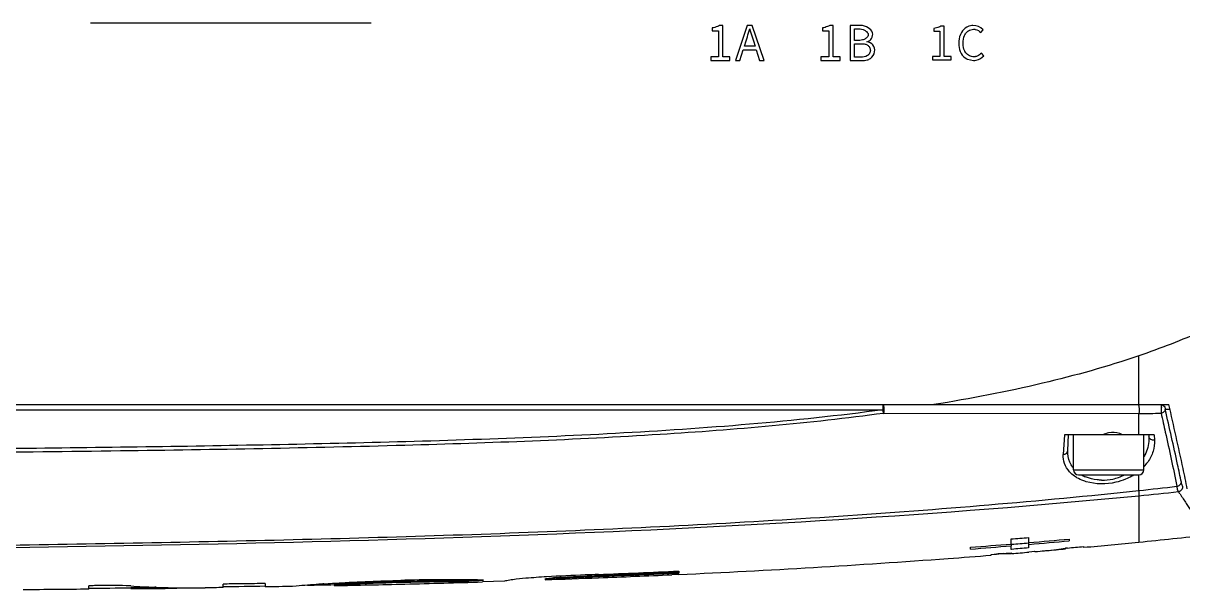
# Model space of a CAD drawing. Header units: millimetres. Extents: x 5828 to 6704, y 123 to 421.
# Drawn here: x 6404.3 to 6410.08, y 193.02 to 195.84 of the extents above; entities that cross this region are included whole.
import ezdxf

# ---------------------------------------------------------------- set-up
doc = ezdxf.new("R2010")
doc.units = ezdxf.units.MM
doc.layers.add('外形图', color=7, linetype='Continuous')

msp = doc.modelspace()

# ---------------------------------------------------------------- linework, layer by layer
at = {"layer": '外形图', "color": 7, "linetype": 'Continuous'}
for p, q in [((6406.0348, 195.8399), (6404.6348, 195.8399)), ((6407.7345, 195.8162), (6407.7345, 195.8024)), ((6407.7345, 195.8024), (6407.7656, 195.8024)), ((6407.7656, 195.8024), (6407.7656, 195.6718)), ((6407.7875, 195.8287), (6407.7708, 195.8287)), ((6407.7875, 195.6718), (6407.7875, 195.8287)), ((6407.909, 195.8287), (6407.8495, 195.6537)), ((6407.9336, 195.8287), (6407.909, 195.8287)), ((6407.993, 195.6537), (6407.9336, 195.8287)), ((6408.2836, 195.8162), (6408.2836, 195.8024)), ((6408.2836, 195.8024), (6408.3146, 195.8024)), ((6408.3146, 195.8024), (6408.3146, 195.6718)), ((6408.3365, 195.8287), (6408.3198, 195.8287)), ((6408.3366, 195.6718), (6408.3365, 195.8287)), ((6408.4217, 195.8287), (6408.4218, 195.6537)), ((6408.4738, 195.8287), (6408.4217, 195.8287)), ((6408.4439, 195.7542), (6408.4439, 195.8112)), ((6408.4439, 195.8112), (6408.4709, 195.8112)), ((6408.8392, 195.8135), (6408.8392, 195.8001)), ((6408.8903, 195.8254), (6408.8742, 195.8254)), ((6408.8903, 195.6742), (6408.8903, 195.8254)), ((6409.0724, 195.7939), (6409.0839, 195.8077)), ((6407.8944, 195.7248), (6407.903, 195.7515)), ((6407.9391, 195.7515), (6407.9474, 195.7248)), ((6408.47, 195.7542), (6408.4439, 195.7542)), ((6408.8392, 195.8001), (6408.8691, 195.8001)), ((6408.8691, 195.8001), (6408.8691, 195.6742)), ((6407.872, 195.6537), (6407.8889, 195.7071)), ((6407.8889, 195.7071), (6407.9529, 195.7071)), ((6407.9474, 195.7248), (6407.8944, 195.7248)), ((6407.9529, 195.7071), (6407.9696, 195.6537)), ((6408.4439, 195.6713), (6408.4439, 195.7372)), ((6408.4439, 195.7372), (6408.4745, 195.7372)), ((6409.0881, 195.6778), (6409.0763, 195.6912)), ((6407.7266, 195.6718), (6407.7266, 195.6537)), ((6407.7656, 195.6718), (6407.7266, 195.6718)), ((6407.7266, 195.6537), (6407.8226, 195.6537)), ((6407.8226, 195.6718), (6407.7875, 195.6718)), ((6407.8226, 195.6537), (6407.8226, 195.6718)), ((6407.8495, 195.6537), (6407.872, 195.6537)), ((6407.9696, 195.6537), (6407.993, 195.6537)), ((6408.2757, 195.6718), (6408.2757, 195.6537)), ((6408.3146, 195.6718), (6408.2757, 195.6718)), ((6408.2757, 195.6537), (6408.3717, 195.6537)), ((6408.3717, 195.6718), (6408.3366, 195.6718)), ((6408.3717, 195.6537), (6408.3717, 195.6718)), ((6408.4218, 195.6537), (6408.4776, 195.6537)), ((6408.4745, 195.6713), (6408.4439, 195.6713)), ((6408.8316, 195.6742), (6408.8316, 195.6567)), ((6408.8691, 195.6742), (6408.8316, 195.6742)), ((6408.8316, 195.6567), (6408.9242, 195.6567)), ((6408.9242, 195.6742), (6408.8903, 195.6742)), ((6408.9242, 195.6567), (6408.9242, 195.6742)), ((6409.0065, 195.6605), (6409.0363, 195.6537)), ((6394.859, 193.9399), (6410.01, 193.9399)), ((6394.8601, 193.9139), (6408.5854, 193.9139)), ((6408.5879, 193.8959), (6409.8598, 193.8966)), ((6409.8598, 193.7899), (6409.8598, 193.8964)), ((6410.0156, 193.9149), (6409.992, 193.9149)), ((6409.489, 193.7902), (6409.4835, 193.692)), ((6409.9373, 193.7899), (6409.489, 193.7899)), ((6409.5057, 193.7107), (6409.5098, 193.7899)), ((6409.5348, 193.6149), (6409.5348, 193.7899)), ((6409.8848, 193.6149), (6409.8848, 193.7899)), ((6409.9098, 193.7899), (6409.9103, 193.781)), ((6409.9373, 193.7899), (6409.9385, 193.7633)), ((6409.5348, 193.6149), (6409.8848, 193.6149)), ((6409.5598, 193.5899), (6409.8598, 193.5899)), ((6409.8599, 193.5118), (6409.8599, 193.5899)), ((6409.8598, 193.4859), (6409.8598, 193.2551)), ((6409.2239, 193.2456), (6409.2239, 193.2708)), ((6409.3106, 193.278), (6409.3106, 193.2528)), ((6409.513, 193.2703), (6409.513, 193.2612)), ((6409.0214, 193.2203), (6409.0214, 193.2295)), ((6409.2232, 193.2014), (6409.2232, 193.1978)), ((6409.224, 193.2456), (6409.2239, 193.2364)), ((6409.2239, 193.2188), (6409.2239, 193.2364)), ((6409.2261, 193.219), (6409.2239, 193.2188)), ((6409.3104, 193.2528), (6409.3106, 193.2436)), ((6409.3106, 193.2528), (6409.3127, 193.2529)), ((6409.3131, 193.2438), (6409.3106, 193.2436)), ((6409.3106, 193.2436), (6409.3106, 193.226)), ((6409.3426, 193.2077), (6409.3124, 193.2051)), ((6409.3398, 193.2074), (6409.3124, 193.2051)), ((6409.3426, 193.2077), (6409.3398, 193.2074)), ((6409.424, 193.2146), (6409.4257, 193.2148)), ((6409.5049, 193.2255), (6409.4951, 193.2242)), ((6409.5049, 193.2255), (6409.4951, 193.2243)), ((6409.4955, 193.2257), (6409.4954, 193.2217)), ((6409.584, 193.2327), (6409.584, 193.2289)), ((6409.5862, 193.2291), (6409.5841, 193.2289)), ((6409.1243, 193.1934), (6409.1267, 193.1936)), ((6409.1243, 193.1897), (6409.1243, 193.1934)), ((6409.2256, 193.1979), (6409.2233, 193.1977)), ((6407.1674, 193.0889), (6407.1718, 193.0891)), ((6407.1718, 193.0891), (6407.1718, 193.0841)), ((6407.5677, 193.0937), (6407.5325, 193.092)), ((6407.5677, 193.0936), (6407.5325, 193.092)), ((6407.5669, 193.111), (6407.5669, 193.1008)), ((6404.6267, 193.0203), (6404.6267, 193.0376)), ((6404.8369, 193.0365), (6404.831, 193.0369)), ((6404.8369, 193.0366), (6404.831, 193.0369)), ((6404.8364, 193.029), (6404.8364, 193.024)), ((6404.9622, 193.0301), (6404.9565, 193.0303)), ((6404.9622, 193.0301), (6404.9565, 193.0303)), ((6405.2096, 193.0271), (6405.2074, 193.0271)), ((6405.2096, 193.0271), (6405.2074, 193.0271)), ((6405.2964, 193.0284), (6405.2964, 193.0459)), ((6405.5061, 193.0492), (6405.5061, 193.0317)), ((6405.6614, 193.0358), (6405.643, 193.0341)), ((6405.8497, 193.0431), (6405.8617, 193.0439)), ((6405.8497, 193.0431), (6405.8497, 193.0381)), ((6405.8497, 193.0381), (6405.8617, 193.0389)), ((6405.8497, 193.0381), (6405.8497, 193.0381)), ((6405.9486, 193.0492), (6405.9486, 193.0442)), ((6406.2019, 193.0587), (6406.2019, 193.0537)), ((6406.4487, 193.0615), (6406.4487, 193.0565)), ((6406.4533, 193.0615), (6406.4487, 193.0615)), ((6406.4487, 193.0565), (6406.4533, 193.0565)), ((6406.4533, 193.0615), (6406.4533, 193.0565)), ((6406.5937, 193.066), (6406.589, 193.0661)), ((6406.589, 193.0656), (6406.5937, 193.066)), ((6406.6983, 193.0601), (6406.5892, 193.0567)), ((6406.6997, 193.0605), (6406.6983, 193.0601)), ((6406.6993, 193.0604), (6406.6983, 193.0601)), ((6406.6983, 193.0601), (6406.6983, 193.0601)), ((6406.9011, 193.0723), (6406.9011, 193.0673)), ((6406.9569, 193.0784), (6406.9569, 193.0734)), ((6407.1676, 193.0839), (6407.1718, 193.0841)), ((6404.96, 193.0239), (6404.9623, 193.0239)), ((6404.96, 193.0239), (6404.9623, 193.0239))]:
    msp.add_line(p, q, dxfattribs=at)
for centre, radius, start, end in [((6406.8955, 196.0855), 1.0612, 343.9661, 345.09304), ((6411.106, 196.7086), 3.3088, 195.71305, 196.08506), ((6409.9253, 193.7818), 0.015, 183.02541, 191.14179), ((6409.6349, 193.7067), 0.1308, 216.76347, 219.70031), ((6409.5598, 193.6149), 0.025, 180, 270), ((6409.8598, 193.6149), 0.025, 270, 0), ((6409.7257, 193.7802), 0.219, 317.48091, 324.66777), ((6409.6436, 193.7323), 0.1814, 238.75899, 239.65705), ((6409.6636, 193.7443), 0.1784, 240.03903, 247.38546), ((6409.6781, 193.8117), 0.2481, 269.24425, 282.2796), ((6409.6775, 193.8153), 0.2517, 282.25223, 288.952), ((6409.6785, 193.8124), 0.2486, 288.94433, 296.47158), ((6408.84, 204.0729), 10.636, 275.50238, 276.57331), ((6408.7519, 204.3035), 10.8482, 275.86231, 276.87204), ((6408.2972, 192.3118), 2.1277, 33.78131, 34.1719), ((6405.982, 232.8102), 39.6721, 274.68725, 274.81297), ((6406.0604, 231.8846), 38.7684, 274.81225, 275.10938), ((6406.0597, 231.8933), 38.7862, 274.81164, 275.10814), ((6406.4242, 228.0553), 34.9694, 275.63823, 276.19897), ((6405.9023, 233.7884), 40.6787, 274.39758, 274.6836), ((6405.902, 233.7929), 40.6923, 274.3966, 274.68252), ((6405.5839, 237.7403), 44.6873, 274.54722, 274.67133), ((6405.9803, 232.8314), 39.7662, 274.68109, 274.80658), ((6409.0556, 196.5585), 3.3631, 274.89594, 275.78955), ((6409.1417, 196.4598), 3.2574, 274.16693, 274.97064), ((6409.0544, 196.5702), 3.3749, 275.78963, 276.72973), ((6409.1409, 196.469), 3.2666, 275.00171, 275.8102), ((6409.0529, 196.5825), 3.3873, 276.72967, 277.49993), ((6409.1401, 196.4766), 3.2742, 275.81006, 276.22808), ((6406.1204, 231.2149), 38.1398, 275.09108, 275.21044), ((6406.2252, 230.0669), 36.9908, 275.2131, 275.6388), ((6405.4032, 240.8713), 47.8267, 272.59402, 274.20402), ((6405.8431, 234.5477), 41.4879, 274.23833, 274.53627), ((6409.3252, 190.4193), 2.7818, 92.85766, 93.60686), ((6404.9286, 250.64), 57.5895, 272.227719, 272.625738), ((6404.9004, 251.277), 58.244, 272.231047, 272.59013), ((6404.7944, 253.8056), 60.763, 272.242372, 272.615178), ((6404.9327, 250.544), 57.5035, 272.231639, 272.625577), ((6403.3876, 322.9441), 129.9247, 270.546491, 270.638923), ((6404.9038, 197.6415), 4.613, 269.16214, 269.67387), ((6405.1421, 197.7351), 4.7085, 266.28294, 267.74117), ((6404.8982, 197.7763), 4.7478, 269.75148, 270.24852), ((6404.9043, 197.8967), 4.8681, 270.17057, 270.65517), ((6403.3876, 322.9441), 129.9247, 270.693412, 270.708541), ((6405.1413, 197.7151), 4.6885, 267.81039, 270.8069), ((6403.6158, 305.4879), 112.4671, 270.685895, 270.701974), ((6404.9029, 197.7631), 4.7396, 270.71862, 272.15565), ((6403.7379, 297.7066), 104.6849, 270.853049, 270.96782), ((6406.4216, 184.4812), 8.5883, 94.32704, 95.07861), ((6404.1754, 274.3428), 81.3169, 271.086132, 271.179782), ((6406.4325, 184.3407), 8.7292, 94.16032, 94.32821), ((6404.1419, 276.2509), 83.2303, 271.175705, 271.418554), ((6406.4698, 183.6906), 9.3731, 93.18748, 93.71968), ((6406.4756, 183.5842), 9.4746, 93.18865, 93.71531), ((6406.4012, 184.4089), 8.6521, 91.31986, 92.99837), ((6406.3995, 184.4131), 8.6429, 91.31042, 92.99072), ((6406.4179, 184.5155), 8.5523, 88.85418, 91.44777), ((6406.4274, 184.3202), 8.7414, 89.86047, 91.47862), ((6406.428, 184.2466), 8.81, 89.8651, 91.47065), ((6404.3666, 267.2039), 74.1805, 271.418064, 271.717003), ((6406.0218, 200.4923), 7.4433, 273.32315, 273.96764), ((6406.0166, 200.5719), 7.528, 273.32567, 274.3607), ((6404.7686, 254.7432), 61.7127, 271.980255, 272.228013), ((6407.0549, 191.765), 1.317, 94.26911, 94.89069), ((6404.9028, 197.7696), 4.7461, 269.19798, 270.68998)]:
    msp.add_arc(centre, radius, start, end, dxfattribs=at)
for points in [[(6407.7477, 195.8193), (6407.7433, 195.818), (6407.7389, 195.8171), (6407.7345, 195.8162)], [(6407.7708, 195.8287), (6407.7636, 195.8245), (6407.7558, 195.8215), (6407.7477, 195.8193)], [(6408.2968, 195.8193), (6408.2924, 195.818), (6408.288, 195.8171), (6408.2836, 195.8162)], [(6408.3198, 195.8287), (6408.3127, 195.8245), (6408.3048, 195.8215), (6408.2968, 195.8193)], [(6408.4709, 195.8112), (6408.476, 195.8112), (6408.4811, 195.81), (6408.4859, 195.8081)], [(6408.5119, 195.817), (6408.5001, 195.8245), (6408.4871, 195.8287), (6408.4738, 195.8287)], [(6408.8519, 195.8164), (6408.8477, 195.8152), (6408.8434, 195.8142), (6408.8392, 195.8135)], [(6408.8742, 195.8254), (6408.8673, 195.8214), (6408.8597, 195.8185), (6408.8519, 195.8164)], [(6409.0839, 195.8077), (6409.0718, 195.8213), (6409.0518, 195.8286), (6409.0327, 195.8282)], [(6407.903, 195.7515), (6407.9073, 195.7651), (6407.9114, 195.7787), (6407.9153, 195.7924)], [(6407.9268, 195.7918), (6407.9307, 195.7783), (6407.9347, 195.7649), (6407.9391, 195.7515)], [(6408.4833, 195.7564), (6408.4789, 195.7552), (6408.4744, 195.7545), (6408.47, 195.7542)], [(6408.5053, 195.7472), (6408.5078, 195.7477), (6408.5102, 195.7486), (6408.5125, 195.7497)], [(6408.4745, 195.7372), (6408.4802, 195.7372), (6408.4862, 195.7372), (6408.4919, 195.7364)], [(6408.4919, 195.7364), (6408.4972, 195.7357), (6408.5024, 195.7343), (6408.5069, 195.7316)], [(6409.0108, 195.6805), (6409.004, 195.685), (6408.9982, 195.6911), (6408.994, 195.698)], [(6409.0763, 195.6912), (6409.0705, 195.6849), (6409.0633, 195.6795), (6409.0553, 195.6761)], [(6408.4776, 195.6537), (6408.4825, 195.6537), (6408.4876, 195.6538), (6408.4926, 195.6544)], [(6408.4926, 195.6544), (6408.4971, 195.6549), (6408.5016, 195.6556), (6408.5059, 195.6568)], [(6409.044, 195.673), (6409.0364, 195.6719), (6409.0285, 195.6727), (6409.0213, 195.6753)], [(6409.8598, 193.8964), (6409.897, 193.8965), (6409.9342, 193.8964), (6409.9714, 193.8966)], [(6409.9763, 193.9382), (6409.9833, 193.9355), (6409.9893, 193.9286), (6409.9912, 193.9213)], [(6409.9912, 193.9213), (6409.9917, 193.9192), (6409.992, 193.9171), (6409.992, 193.9149)], [(6409.7098, 193.7986), (6409.6995, 193.7968), (6409.6893, 193.7939), (6409.6795, 193.7899)], [(6409.516, 193.6526), (6409.5081, 193.6706), (6409.5046, 193.691), (6409.5057, 193.7107)], [(6409.5302, 193.6284), (6409.5246, 193.6359), (6409.5198, 193.644), (6409.516, 193.6526)], [(6409.3106, 193.226), (6409.2824, 193.2236), (6409.2542, 193.2213), (6409.2261, 193.219)], [(6409.2265, 193.2442), (6409.2544, 193.2465), (6409.2823, 193.2488), (6409.3102, 193.2512)], [(6407.1281, 193.0873), (6407.1412, 193.0879), (6407.1543, 193.0884), (6407.1674, 193.0889)], [(6405.2965, 193.0284), (6405.2675, 193.028), (6405.2386, 193.0275), (6405.2096, 193.0271)], [(6405.643, 193.0341), (6405.5974, 193.0333), (6405.5518, 193.0325), (6405.5062, 193.0317)], [(6407.1281, 193.0823), (6407.1413, 193.0829), (6407.1544, 193.0834), (6407.1676, 193.0839)], [(6404.6268, 193.0203), (6404.5179, 193.0192), (6404.409, 193.0183), (6404.3001, 193.0174)]]:
    msp.add_open_spline(points, degree=3, dxfattribs=at)
for points, knots in [([(6408.4859, 195.8081), (6408.486, 195.8081), (6408.4907, 195.8062), (6408.4982, 195.8021), (6408.5048, 195.7968), (6408.507, 195.7941)], [0, 0, 0, 0, 0.019283, 0.589523, 1, 1, 1, 1]), ([(6408.5125, 195.7497), (6408.5185, 195.7527), (6408.5313, 195.7653), (6408.5379, 195.7953), (6408.5213, 195.811), (6408.5119, 195.817)], [0, 0, 0, 0, 0.246939, 0.60628, 1, 1, 1, 1]), ([(6409.0327, 195.8282), (6409.029, 195.8281), (6409.0121, 195.8264), (6408.9851, 195.8115), (6408.9717, 195.7878), (6408.9676, 195.7751)], [0, 0, 0, 0, 0.118276, 0.550907, 1, 1, 1, 1]), ([(6409.0011, 195.7933), (6409.0054, 195.798), (6409.0178, 195.8077), (6409.0338, 195.8107), (6409.0428, 195.8096)], [0, 0, 0, 0, 0.411193, 1, 1, 1, 1]), ([(6409.0428, 195.8096), (6409.0439, 195.8094), (6409.0551, 195.8076), (6409.0655, 195.8013), (6409.0724, 195.7939)], [0, 0, 0, 0, 0.095368, 1, 1, 1, 1]), ([(6408.5116, 195.7841), (6408.512, 195.782), (6408.512, 195.7746), (6408.5017, 195.7647), (6408.4912, 195.7589), (6408.4846, 195.7568), (6408.4833, 195.7564)], [0, 0, 0, 0, 0.148088, 0.507851, 0.904952, 1, 1, 1, 1]), ([(6408.5059, 195.6568), (6408.5118, 195.6584), (6408.5297, 195.6659), (6408.5482, 195.6952), (6408.5402, 195.7352), (6408.5164, 195.7457), (6408.5053, 195.7472)], [0, 0, 0, 0, 0.143015, 0.456789, 0.733274, 1, 1, 1, 1]), ([(6408.507, 195.7941), (6408.5077, 195.7932), (6408.5098, 195.7903), (6408.5112, 195.7867), (6408.5116, 195.7841)], [0, 0, 0, 0, 0.309821, 1, 1, 1, 1]), ([(6408.9676, 195.7751), (6408.9673, 195.7741), (6408.9628, 195.7592), (6408.9612, 195.7295), (6408.9708, 195.6879), (6408.9923, 195.6676), (6409.0053, 195.661), (6409.0065, 195.6605)], [0, 0, 0, 0, 0.022519, 0.356114, 0.672466, 0.96934, 1, 1, 1, 1]), ([(6408.994, 195.698), (6408.9934, 195.699), (6408.9864, 195.7115), (6408.9833, 195.7398), (6408.9862, 195.7727), (6408.9971, 195.789), (6409.0011, 195.7933)], [0, 0, 0, 0, 0.034939, 0.428153, 0.8294, 1, 1, 1, 1]), ([(6408.5181, 195.6896), (6408.5156, 195.6852), (6408.5039, 195.6721), (6408.4859, 195.6713), (6408.4745, 195.6713)], [0, 0, 0, 0, 0.300518, 1, 1, 1, 1]), ([(6408.5069, 195.7316), (6408.5073, 195.7313), (6408.5118, 195.7285), (6408.5156, 195.7243), (6408.5181, 195.7198)], [0, 0, 0, 0, 0.086371, 1, 1, 1, 1]), ([(6408.5181, 195.7198), (6408.5207, 195.7153), (6408.5238, 195.7048), (6408.5208, 195.6943), (6408.5181, 195.6896)], [0, 0, 0, 0, 0.490221, 1, 1, 1, 1]), ([(6409.0213, 195.6753), (6409.0199, 195.6758), (6409.0163, 195.6772), (6409.0129, 195.6791), (6409.0108, 195.6805)], [0, 0, 0, 0, 0.360841, 1, 1, 1, 1]), ([(6409.0363, 195.6537), (6409.0409, 195.6537), (6409.0602, 195.656), (6409.0784, 195.6667), (6409.0881, 195.6778)], [0, 0, 0, 0, 0.238015, 1, 1, 1, 1]), ([(6409.0553, 195.6761), (6409.0527, 195.6751), (6409.049, 195.6739), (6409.0451, 195.6731), (6409.044, 195.673)], [0, 0, 0, 0, 0.707029, 1, 1, 1, 1]), ([(6410.6725, 194.5893), (6410.6113, 194.5444), (6410.4526, 194.4397), (6410.1809, 194.3019), (6409.9678, 194.2196), (6409.8598, 194.1829)], [0, 0, 0, 0, 0.249584, 0.624663, 1, 1, 1, 1]), ([(6409.8598, 194.1829), (6409.7027, 194.1294), (6409.3648, 194.035), (6409.0206, 193.9692), (6408.8388, 193.94)], [0, 0, 0, 0, 0.474051, 1, 1, 1, 1]), ([(6409.8599, 193.9399), (6409.8599, 193.9594), (6409.8598, 194.0404), (6409.8598, 194.1214), (6409.8598, 194.1829)], [0, 0, 0, 0, 0.240849, 1, 1, 1, 1]), ([(6408.5854, 193.9139), (6408.3642, 193.8847), (6407.9202, 193.8375), (6407.0296, 193.7791), (6405.9144, 193.7441), (6404.5762, 193.7229), (6403.6839, 193.7153), (6403.2379, 193.7143)], [0, 0, 0, 0, 0.125019, 0.250039, 0.50006, 0.750056, 1, 1, 1, 1]), ([(6408.5879, 193.8962), (6408.2187, 193.8462), (6407.4236, 193.7782), (6406.1547, 193.7311), (6404.742, 193.7062), (6403.7539, 193.6976), (6403.2383, 193.696)], [0, 0, 0, 0, 0.208655, 0.446524, 0.711204, 1, 1, 1, 1]), ([(6408.5854, 193.9138), (6408.5854, 193.9162), (6408.5855, 193.9208), (6408.5852, 193.9273), (6408.5854, 193.9328), (6408.5863, 193.936), (6408.5864, 193.9373)], [0, 0, 0, 0, 0.304034, 0.587362, 0.825231, 1, 1, 1, 1]), ([(6408.5879, 193.8957), (6408.5878, 193.897), (6408.5869, 193.903), (6408.586, 193.909), (6408.5854, 193.9138)], [0, 0, 0, 0, 0.204484, 1, 1, 1, 1]), ([(6408.5872, 193.9373), (6408.5874, 193.9368), (6408.588, 193.9341), (6408.5884, 193.9314), (6408.5886, 193.9293)], [0, 0, 0, 0, 0.211249, 1, 1, 1, 1]), ([(6408.5886, 193.9293), (6408.5888, 193.927), (6408.5895, 193.9158), (6408.5895, 193.9044), (6408.5879, 193.8957)], [0, 0, 0, 0, 0.211135, 1, 1, 1, 1]), ([(6409.8559, 193.9399), (6409.8572, 193.9399), (6409.8597, 193.9354), (6409.8603, 193.9319), (6409.8607, 193.9292)], [0, 0, 0, 0, 0.324037, 1, 1, 1, 1]), ([(6409.8607, 193.9292), (6409.8616, 193.9236), (6409.862, 193.9125), (6409.8611, 193.9015), (6409.8598, 193.8964)], [0, 0, 0, 0, 0.520032, 1, 1, 1, 1]), ([(6409.9675, 193.9399), (6409.9693, 193.9399), (6409.9719, 193.9327), (6409.9725, 193.9279), (6409.9729, 193.924)], [0, 0, 0, 0, 0.316799, 1, 1, 1, 1]), ([(6409.9714, 193.8966), (6409.9719, 193.8985), (6409.9734, 193.9076), (6409.9735, 193.9169), (6409.9729, 193.924)], [0, 0, 0, 0, 0.214763, 1, 1, 1, 1]), ([(6409.992, 193.9149), (6409.9913, 193.9106), (6409.9856, 193.9019), (6409.9765, 193.8977), (6409.9714, 193.8966)], [0, 0, 0, 0, 0.456037, 1, 1, 1, 1]), ([(6409.9714, 193.8966), (6409.9783, 193.8655), (6410.0053, 193.7446), (6410.0316, 193.6236), (6410.0498, 193.5334)], [0, 0, 0, 0, 0.257474, 1, 1, 1, 1]), ([(6410.0721, 193.553), (6410.066, 193.5825), (6410.0405, 193.7035), (6410.0131, 193.824), (6409.992, 193.9149)], [0, 0, 0, 0, 0.244273, 1, 1, 1, 1]), ([(6410.1019, 193.52), (6410.095, 193.5541), (6410.0657, 193.6944), (6410.0338, 193.8341), (6410.01, 193.9399)], [0, 0, 0, 0, 0.242909, 1, 1, 1, 1]), ([(6409.7797, 193.7899), (6409.7749, 193.7924), (6409.7528, 193.8014), (6409.7279, 193.8018), (6409.7098, 193.7986)], [0, 0, 0, 0, 0.226796, 1, 1, 1, 1]), ([(6409.9103, 193.781), (6409.9107, 193.7726), (6409.91, 193.7377), (6409.8988, 193.7033), (6409.886, 193.6803)], [0, 0, 0, 0, 0.243726, 1, 1, 1, 1]), ([(6409.9385, 193.7633), (6409.9323, 193.7625), (6409.9201, 193.7641), (6409.9115, 193.7739), (6409.9106, 193.7789)], [0, 0, 0, 0, 0.550134, 1, 1, 1, 1]), ([(6409.9385, 193.7633), (6409.9394, 193.7446), (6409.934, 193.7052), (6409.916, 193.67), (6409.9044, 193.6535)], [0, 0, 0, 0, 0.481747, 1, 1, 1, 1]), ([(6409.5152, 193.6049), (6409.5042, 193.6168), (6409.4869, 193.6444), (6409.4826, 193.6766), (6409.4835, 193.692)], [0, 0, 0, 0, 0.513116, 1, 1, 1, 1]), ([(6409.4835, 193.692), (6409.489, 193.6924), (6409.4996, 193.6958), (6409.5054, 193.7059), (6409.5057, 193.7107)], [0, 0, 0, 0, 0.535651, 1, 1, 1, 1]), ([(6409.5495, 193.5771), (6409.5461, 193.5792), (6409.5338, 193.5872), (6409.5225, 193.5969), (6409.5152, 193.6049)], [0, 0, 0, 0, 0.26385, 1, 1, 1, 1]), ([(6409.5979, 193.556), (6409.5937, 193.5572), (6409.5778, 193.5625), (6409.5625, 193.5695), (6409.5519, 193.5757)], [0, 0, 0, 0, 0.263006, 1, 1, 1, 1]), ([(6409.6748, 193.5637), (6409.6677, 193.5638), (6409.6405, 193.5654), (6409.6135, 193.5719), (6409.595, 193.5796)], [0, 0, 0, 0, 0.263221, 1, 1, 1, 1]), ([(6409.7934, 193.568), (6409.778, 193.5616), (6409.7151, 193.5416), (6409.6451, 193.5418), (6409.5979, 193.556)], [0, 0, 0, 0, 0.251791, 1, 1, 1, 1]), ([(6409.8344, 193.5889), (6409.8312, 193.5869), (6409.818, 193.5791), (6409.8041, 193.5724), (6409.7934, 193.568)], [0, 0, 0, 0, 0.24331, 1, 1, 1, 1]), ([(6410.0498, 193.5334), (6410.0553, 193.5343), (6410.0654, 193.5384), (6410.0715, 193.5482), (6410.0721, 193.553)], [0, 0, 0, 0, 0.530402, 1, 1, 1, 1]), ([(6410.0794, 193.531), (6410.0777, 193.5336), (6410.0749, 193.5409), (6410.073, 193.5484), (6410.0721, 193.553)], [0, 0, 0, 0, 0.400456, 1, 1, 1, 1]), ([(6397.8654, 193.2245), (6398.8645, 193.2099), (6400.3638, 193.2034), (6402.3631, 193.2158), (6403.8634, 193.234), (6405.364, 193.2583), (6406.8647, 193.3), (6408.3643, 193.3763), (6409.3621, 193.4592), (6409.8599, 193.5118)], [0, 0, 0, 0, 0.249745, 0.374703, 0.499706, 0.624747, 0.749818, 0.874904, 1, 1, 1, 1]), ([(6409.8599, 193.5118), (6409.86, 193.5089), (6409.8601, 193.5003), (6409.8603, 193.4917), (6409.8598, 193.4859)], [0, 0, 0, 0, 0.327315, 1, 1, 1, 1]), ([(6410.0575, 193.5069), (6410.0557, 193.5101), (6410.0528, 193.519), (6410.0509, 193.528), (6410.0498, 193.5334)], [0, 0, 0, 0, 0.397748, 1, 1, 1, 1]), ([(6410.0575, 193.5069), (6410.0632, 193.5077), (6410.0744, 193.5135), (6410.0792, 193.5252), (6410.0794, 193.531)], [0, 0, 0, 0, 0.500393, 1, 1, 1, 1]), ([(6410.0656, 193.4948), (6410.0761, 193.4791), (6410.0954, 193.4495), (6410.1224, 193.4081), (6410.1457, 193.373), (6410.1647, 193.3442), (6410.178, 193.324), (6410.1865, 193.3111), (6410.1914, 193.3038), (6410.1948, 193.2984), (6410.1982, 193.2938), (6410.1987, 193.2923), (6410.2005, 193.2903), (6410.2002, 193.2904)], [0, 0, 0, 0, 0.2315, 0.433366, 0.605596, 0.747129, 0.857568, 0.901046, 0.936657, 0.964369, 0.984166, 0.996043, 1, 1, 1, 1]), ([(6397.8689, 193.2079), (6398.8676, 193.194), (6400.8664, 193.1866), (6404.864, 193.2294), (6407.8685, 193.2944), (6409.8598, 193.4859)], [0, 0, 0, 0, 0.249758, 0.499745, 1, 1, 1, 1]), ([(6409.1865, 193.1976), (6409.1954, 193.198), (6409.2073, 193.1981), (6409.2195, 193.199), (6409.2226, 193.1984)], [0, 0, 0, 0, 0.739364, 1, 1, 1, 1]), ([(6407.1671, 193.094), (6407.1452, 193.0932), (6407.0592, 193.0897), (6406.9731, 193.0859), (6406.9089, 193.082)], [0, 0, 0, 0, 0.254038, 1, 1, 1, 1]), ([(6406.9569, 193.0784), (6406.9688, 193.0793), (6407.0259, 193.083), (6407.083, 193.0855), (6407.1281, 193.0873)], [0, 0, 0, 0, 0.209877, 1, 1, 1, 1]), ([(6404.7406, 193.0388), (6404.7264, 193.0386), (6404.6979, 193.0379), (6404.6599, 193.0384), (6404.6362, 193.0377), (6404.6267, 193.0376)], [0, 0, 0, 0, 0.374999, 0.749996, 1, 1, 1, 1]), ([(6404.831, 193.0369), (6404.825, 193.0373), (6404.7949, 193.0388), (6404.7647, 193.039), (6404.7406, 193.0388)], [0, 0, 0, 0, 0.200334, 1, 1, 1, 1]), ([(6405.5061, 193.0492), (6405.4886, 193.0489), (6405.4449, 193.047), (6405.375, 193.0484), (6405.3226, 193.0463), (6405.2964, 193.0459)], [0, 0, 0, 0, 0.250011, 0.625003, 1, 1, 1, 1]), ([(6405.7992, 193.0469), (6405.8279, 193.0489), (6405.962, 193.0575), (6406.0963, 193.0625), (6406.2019, 193.0651)], [0, 0, 0, 0, 0.214299, 1, 1, 1, 1]), ([(6406.9089, 193.082), (6406.8745, 193.08), (6406.8182, 193.0762), (6406.7518, 193.0696), (6406.7164, 193.0642), (6406.7028, 193.0614), (6406.6993, 193.0604)], [0, 0, 0, 0, 0.490435, 0.802749, 0.948625, 1, 1, 1, 1]), ([(6406.9011, 193.0723), (6406.9048, 193.0732), (6406.9187, 193.0749), (6406.9325, 193.0764), (6406.9426, 193.0773)], [0, 0, 0, 0, 0.27013, 1, 1, 1, 1]), ([(6406.9011, 193.0673), (6406.9057, 193.0684), (6406.9244, 193.0705), (6406.943, 193.0724), (6406.9569, 193.0734)], [0, 0, 0, 0, 0.253668, 1, 1, 1, 1]), ([(6406.9569, 193.0734), (6406.9688, 193.0743), (6407.0259, 193.078), (6407.083, 193.0805), (6407.1281, 193.0823)], [0, 0, 0, 0, 0.209877, 1, 1, 1, 1])]:
    msp.add_open_spline(points, degree=3, knots=knots, dxfattribs=at)

doc.saveas('drawing.dxf')
